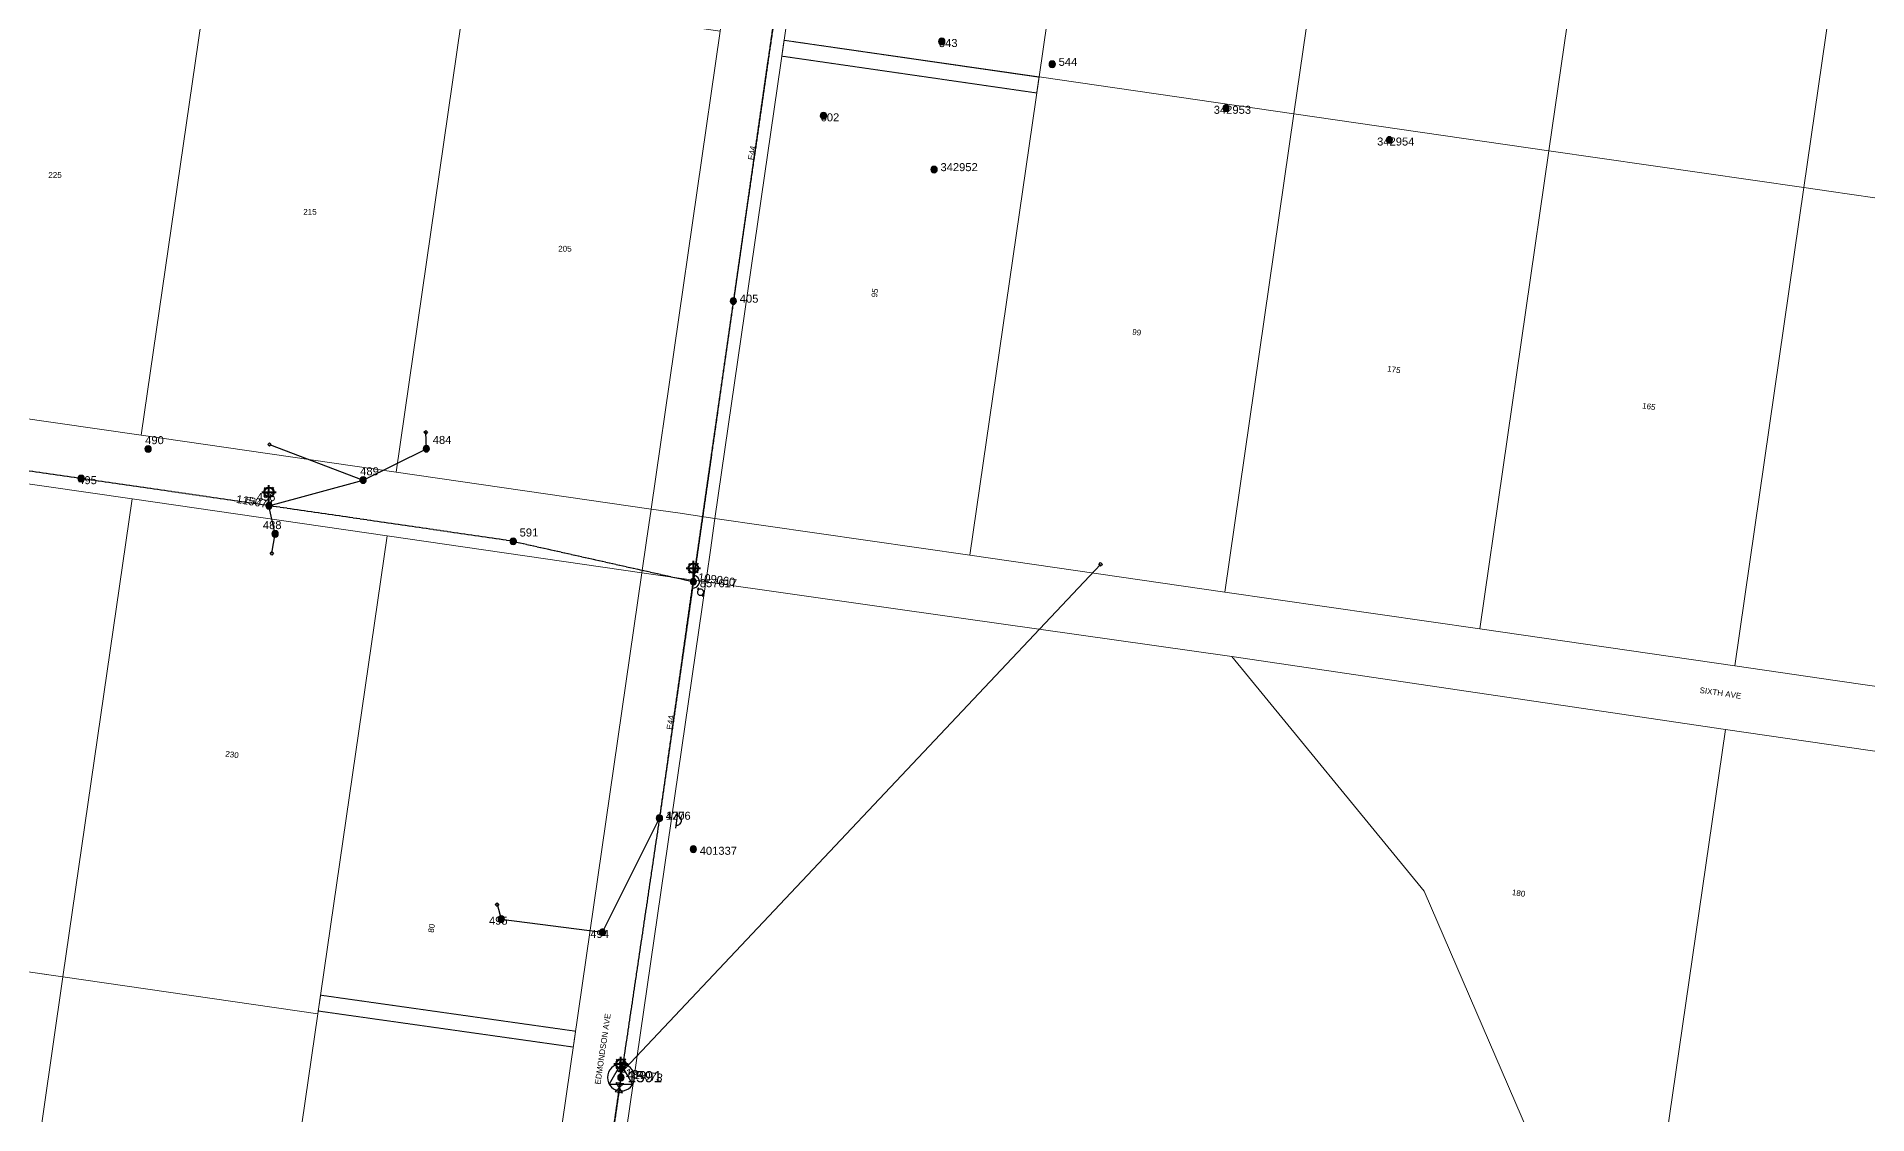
# Model space of a CAD drawing. Header units: metres. Extents: x 368 to 298975, y 411 to 6243625.
# Drawn here: x 297385 to 297957, y 6241652 to 6241989 of the extents above; entities that cross this region are included whole.
import ezdxf
from ezdxf.enums import TextEntityAlignment as Align

# ---------------------------------------------------------------- set-up
doc = ezdxf.new("R2010")
doc.units = ezdxf.units.M
for name, pattern in [('Cable Exist OH', [1, 1, 0]), ('HIDDEN', [0.375, 0.25, -0.125]), ('HIDDEN2', [0.1875, 0.125, -0.0625])]:
    doc.linetypes.add(name, pattern=pattern)
doc.layers.get('0').update_dxf_attribs({"color": 6})
for name, color, linetype, lineweight in [('Cadastre Land Parcels_SP_EXT', 250, 'Continuous', 5), ('Cadastre Other Property_SP_EXT', 9, 'HIDDEN', 5), ('Cadastre Roads_SP_EXT', 250, 'Continuous', 5)]:
    doc.layers.add(name, color=color, linetype=linetype, lineweight=lineweight)
for name, color, linetype in [('Equip_LV_EXT', 7, 'Continuous'), ('Equip_SP_HV_EXT', 7, 'Continuous'), ('Equip_SP_LV_EXT', 7, 'Continuous'), ('Equip_SP_SL_EXT', 7, 'Continuous'), ('Mains_HV_EXT', 7, 'Continuous'), ('Mains_LV_EXT', 7, 'Continuous'), ('Services_SP_EXT', 7, 'Continuous'), ('Sub_SP_TR_HV_LV_EXT', 7, 'Continuous'), ('SupportsOH_SP_TR_HV_LV_SL_EXT', 7, 'Continuous')]:
    doc.layers.add(name, color=color, linetype=linetype)
doc.styles.add('iecARIAL', font='arial.ttf', dxfattribs={"height": 2})
doc.styles.add('POLE_LABEL', font='arial.ttf')
doc.styles.get("Standard").update_dxf_attribs({"font": 'arial.ttf'})

# ---------------------------------------------------------------- blocks, each defined once
blk = doc.blocks.new('SUB_POLE_EXT')
blk.add_wipeout([(0, 4.22), (0.42, 4.2), (0.83, 4.14), (1.21, 4.05), (1.62, 3.9), (1.99, 3.72), (2.35, 3.51), (2.68, 3.26), (2.99, 2.99), (3.28, 2.66), (3.52, 2.34), (3.76, 1.92), (3.9, 1.62), (4.04, 1.23), (4.18, 0.63), (4.22, 0), (4.18, -0.61), (4.06, -1.15), (3.9, -1.62), (3.58, -2.24), (3.22, -2.73), (2.97, -3.01), (2.68, -3.26), (2.36, -3.5), (2, -3.72), (1.64, -3.89), (1.25, -4.03), (0.82, -4.14), (0.42, -4.2), (0, -4.22), (-0.41, -4.2), (-0.8, -4.15), (-1.21, -4.05), (-1.62, -3.9), (-1.99, -3.73), (-2.35, -3.51), (-2.68, -3.26), (-2.96, -3.02), (-3.23, -2.72), (-3.51, -2.35), (-3.71, -2.01), (-3.91, -1.6), (-4.05, -1.21), (-4.16, -0.76), (-4.22, -0.14), (-4.21, 0.39), (-4.14, 0.83), (-4.03, 1.27), (-3.9, 1.63), (-3.71, 2.02), (-3.5, 2.37), (-3.28, 2.67), (-2.99, 2.99), (-2.68, 3.27), (-2.33, 3.52), (-1.98, 3.73), (-1.63, 3.9), (-1.2, 4.05), (-0.78, 4.15), (-0.4, 4.21)])
blk.add_line((2.16, 0.48), (2.16, 0.48, 0))
blk.add_lwpolyline([(-4.22, 0, 1), (4.22, 0, 1)], format="xyb", close=True)
blk.add_lwpolyline([(2.14, 0.52), (0, 4.22), (-3.66, -2.11), (3.66, -2.11)], close=True)
for tag, height, flags, p in [('STREET_CODE', 0.2, 9, (1.5, 0)), ('ASSET_NUM', 3.5, 8, (2, 2)), ('CONSTRUCTED_VOLTAGE', 0.2, 9, (1.5, -0.2)), ('OPERATING_VOLTAGE', 0.2, 9, (1.5, -0.6)), ('OPERATED_BY', 0.2, 9, (1.5, -0.8)), ('ORIENTATION', 0.2, 9, (1.5, -1.2)), ('OWNED_BY', 0.2, 9, (1.5, -1.4)), ('SECONDARY_VOLTAGE', 0.2, 9, (1.5, -1.6)), ('STATE', 0.2, 9, (1.5, -1.8)), ('SUBSTATION_TYPE', 0.2, 9, (1.5, -2)), ('STREETNAME', 0.2, 9, (1.5, -2.8)), ('SUBURB', 0.2, 9, (1.5, -3)), ('Z', 0.2, 1, (1.5, -3.4)), ('NO_PHASES', 0.2, 9, (1.5, -0.4)), ('MAINTAINED_BY', 0.2, 9, (1.5, -1)), ('USAGE', 0.2, 9, (1.5, -2.2)), ('LEGEND', 0.2, 9, (1.5, -2.4)), ('LOCATION', 0.2, 9, (1.5, -2.6)), ('NOTES', 0.2, 9, (1.5, -3.2))]:
    blk.add_attdef(tag, text='', height=height, dxfattribs=dict(flags=flags)).set_placement(p, align=Align.MIDDLE_LEFT)
blk = doc.blocks.new('LV_OH_LINKS_DISTFUSE_EXT')
for p, q in [((0, 0), (0.96, 0)), ((3.84, 0), (4.8, 0))]:
    blk.add_line(p, q)
blk.add_lwpolyline([(3.84, -1.2), (3.84, 1.2), (0.96, -1.2), (0.96, 1.2)], close=True)
at = {"flags": 9}
for tag, p in [('ACTUAL_STATUS', (0, 0)), ('CONSTRUCTED_VOLTAGE', (0, -0.2)), ('OPERATING_VOLTAGE', (0, -0.6)), ('ORIENTATION', (0, -0.8)), ('OWNED_BY', (0, -1)), ('STATE', (0, -1.2)), ('SWITCH_TYPE', (0, -1.4)), ('NO_PHASES', (0, -0.4)), ('USAGE', (0, -1.6)), ('NOTES', (0, -1.8))]:
    blk.add_attdef(tag, text='', height=0.2, dxfattribs=at).set_placement(p, align=Align.MIDDLE_LEFT)
at = {"flags": 1}
blk.add_attdef('Z', (0, 0), '', height=0.2, dxfattribs=at)
blk = doc.blocks.new('LV_OH_LINKS_OPEN_EXT')
for p, q in [((-0.17, 4.97), (-0.17, 5.46)), ((-0.17, 3), (-0.17, 2.5)), ((0.17, 4.97), (0.17, 5.46)), ((0.17, 3), (0.17, 2.5))]:
    blk.add_line(p, q)
blk.add_lwpolyline([(0, 2.99, 1), (0, 4.98, 1)], format="xyb", close=True)
at = {"flags": 9}
for tag, p in [('ACTUAL_STATUS', (0, 0)), ('CONSTRUCTED_VOLTAGE', (0, -0.2)), ('OPERATING_VOLTAGE', (0, -0.6)), ('ORIENTATION', (0, -0.8)), ('OWNED_BY', (0, -1)), ('STATE', (0, -1.2)), ('SWITCH_TYPE', (0, -1.4)), ('NO_PHASES', (0, -0.4)), ('USAGE', (0, -1.6)), ('LEGEND', (0, -1.8)), ('NOTES', (0, -2))]:
    blk.add_attdef(tag, text='', height=0.2, dxfattribs=at).set_placement(p, align=Align.MIDDLE_LEFT)
at = {"flags": 1}
blk.add_attdef('Z', (0, 0), '', height=0.2, dxfattribs=at)
blk = doc.blocks.new('SL_LANTERN_EXT')
at = {"lineweight": 40}
for p, q in [((0, 1.97), (0, 6.47)), ((-2.25, 4.22), (2.25, 4.22)), ((-1.46, 5.68), (-1.06, 5.28)), ((-1.46, 2.76), (-1.06, 3.16)), ((0, 0), (0, 2.72)), ((1.46, 5.68), (1.06, 5.28)), ((1.46, 2.76), (1.06, 3.16))]:
    blk.add_line(p, q, dxfattribs=at)
blk.add_circle((0, 4.22), 1.5, dxfattribs=at)
at = {"style": 'iecARIAL', "flags": 8}
blk.add_attdef('ASSET_NUM', (1.5, 1.5), '', height=2.5, dxfattribs=at)
for tag, p, height, flags in [('OPERATING_VOLTAGE', (0.98, -1.65), 0.2, 9), ('ORIENTATION', (0.98, -1.85), 0.2, 9), ('OWNED_BY', (0.98, -2.05), 0.2, 9), ('STATE', (0.98, -2.25), 0.2, 9), ('CONSTRUCTED_VOLTAGE', (0.98, -0.65), 0.2, 9), ('CONTROL_TYPE', (0.98, -0.85), 0.2, 9), ('LANTERN_PURPOSE', (0.98, -1.05), 0.2, 9), ('LANTERN_TYPE', (0.98, -1.25), 0.2, 9), ('NO_PHASES', (0.98, -1.45), 0.2, 9), ('USAGE', (0.98, -2.45), 0.2, 9), ('CEXIST', (0.98, -2.65), 0.2, 9), ('CNEW', (0.98, -2.85), 0.2, 9), ('CNUMBER', (0.98, -3.05), 0.2, 9), ('CREMOVE', (0.98, -3.25), 0.2, 9), ('CREPLACE', (0.98, -3.45), 0.2, 9), ('LKINGHEIGHT', (0.98, -3.65), 0.2, 9), ('LBRACKET', (0.98, -3.85), 0.2, 9), ('LBRACKETVOCAB', (0.98, -4.05), 0.2, 9), ('LCATEGORY', (0.98, -4.25), 0.2, 9), ('LCHARGE1', (0.98, -4.45), 0.2, 9), ('LCHARGE1PERCENT', (0.98, -4.65), 0.2, 9), ('LCHARGE2', (0.98, -4.85), 0.2, 9), ('LCHARGE2PERCENT', (0.98, -5.05), 0.2, 9), ('LCHARGE3', (0.98, -5.25), 0.2, 9), ('LCHARGE3PERCENT', (0.98, -5.45), 0.2, 9), ('LEXIST', (0.98, -5.65), 0.2, 9), ('LLAMP', (0.98, -5.85), 0.2, 9), ('LNUMBER', (2.18, -3.25), 2.5, 8), ('STREETNAME', (0.98, -9.25), 0.2, 9), ('SUBURB', (0.98, -9.45), 0.2, 1), ('LLAMPVOCAB', (0.98, -6.05), 0.2, 9), ('LMAST', (0.98, -6.25), 0.2, 9), ('LMASTVOCAB', (0.98, -6.45), 0.2, 9), ('LNEW', (0.98, -6.65), 0.2, 9), ('LANTNUMBER', (0.98, -6.85), 0.2, 9), ('LOUTREACH', (0.98, -7.25), 0.2, 9), ('LOUTREACHVOCAB', (0.98, -7.45), 0.2, 9), ('LRATECODE', (0.98, -7.65), 0.2, 9), ('LREMOVE', (0.98, -7.85), 0.2, 9), ('LREPLACE', (0.98, -8.05), 0.2, 9), ('LTYPE', (0.98, -8.25), 0.2, 9), ('LTYPEVOCAB', (0.98, -8.45), 0.2, 9), ('LEGEND', (0.98, -8.65), 0.2, 9), ('LOCATION', (0.98, -8.85), 0.2, 9), ('NOTES', (0.98, -9.05), 0.2, 9)]:
    blk.add_attdef(tag, p, '', height=height, dxfattribs=dict(flags=flags))
blk = doc.blocks.new('CCP_EXT')
blk.add_wipeout([(0, 0.57), (0.57, 0), (0, -0.57), (-0.57, 0)])
blk.add_lwpolyline([(-0.57, 0), (0, 0.57), (0.57, 0), (0, -0.57), (-0.57, 0)])
at = {"flags": 1}
blk.add_attdef('Z', (0, 0), '', height=0.2, dxfattribs=at)
at = {"flags": 9}
for tag, p in [('CCP_TYPE', (0, 0)), ('CONSTRUCTED_VOLTAGE', (0, -0.2)), ('OPERATING_VOLTAGE', (0, -0.6)), ('ORIENTATION', (0, -0.8)), ('OWNED_BY', (0, -1)), ('STATE', (0, -1.8)), ('NO_PHASES', (0, -0.4)), ('USAGE', (0, -1.2)), ('LEGEND', (0, -1.4)), ('LIFE_SUPPORT', (0, -1.6)), ('NOTES', (0, -2))]:
    blk.add_attdef(tag, text='', height=0.2, dxfattribs=at).set_placement(p, align=Align.MIDDLE_LEFT)
blk = doc.blocks.new('POLE_EXT')
blk.add_hatch(color=256).paths.add_polyline_path([(-1, 0, 1), (1, 0, 1)])
blk.add_lwpolyline([(-1, 0, 1), (1, 0, 1)], format="xyb", close=True)
for tag, height, flags, p in [('pNumber', 2.5, 8, (-17.84, 2.07)), ('OWNED_BY', 0.2, 9, (1.35, -0.4)), ('SPECIAL_USE', 0.2, 9, (1.35, -0.8)), ('STATE', 0.2, 9, (1.35, -1)), ('cLV', 0.2, 9, (1.35, -1.4)), ('hDepth', 0.2, 9, (1.35, -1.6)), ('hDia', 0.2, 9, (1.35, -1.8)), ('cHV', 0.2, 9, (1.35, -2)), ('cLinedev', 0.2, 9, (1.35, -3.4)), ('pExisting', 0.2, 9, (1.35, -3.8)), ('pFooting', 0.2, 9, (1.35, -4.4)), ('pNew', 0.2, 9, (1.35, -4.6)), ('pRelocate', 0.2, 9, (1.35, -5)), ('pRemove', 0.2, 9, (1.35, -5.2)), ('pReplace', 0.2, 9, (1.35, -5.4)), ('pStay', 0.2, 9, (1.35, -5.6)), ('pType', 0.2, 9, (1.35, -5.8)), ('PARENT', 0.2, 9, (1.35, -0.6)), ('USAGE', 0.2, 9, (1.35, -1.2)), ('LBRACKET', 0.2, 9, (1.35, -2.2)), ('LExisting', 0.2, 9, (1.35, -2.4)), ('LANTNUMBER', 0.2, 9, (1.35, -2.6)), ('LOther', 0.2, 9, (1.35, -2.8)), ('LRemove', 0.2, 9, (1.35, -3)), ('LEGEND', 0.2, 9, (1.35, -3.2)), ('LOCATION', 0.2, 9, (1.35, -3.6)), ('PFNUMBER', 0.2, 9, (1.35, -4)), ('NEWPFNUMBER', 0.2, 9, (1.35, -4.2)), ('cspan', 0.2, 9, (1.35, -6)), ('STREETNAME', 0.2, 9, (1.35, -6.2)), ('SUBURB', 0.2, 9, (1.35, -6.4)), ('OPERATED_BY', 0.2, 9, (1.36, -7.01)), ('NOTES', 0.2, 9, (1.35, -6.6)), ('MAINTAINED_BY', 0.2, 9, (1.36, -6.81))]:
    blk.add_attdef(tag, text='', height=height, dxfattribs=dict(flags=flags)).set_placement(p, align=Align.MIDDLE_LEFT)
at = {"style": 'POLE_LABEL'}
for tag, height, flags, p in [('STRUCTURE_PLANT_NUMBER', 0.2, 9, (1.35, 0.03)), ('ASSET_NUM', 2.5, 8, (2, 2)), ('STREET_CODE', 0.2, 9, (1.35, -0.2))]:
    blk.add_attdef(tag, text='', height=height, dxfattribs=dict(at, flags=flags)).set_placement(p, align=Align.MIDDLE_LEFT)
at = {"flags": 1}
blk.add_attdef('Z', (1.35, -7.33), '', height=0.2, dxfattribs=at)
blk = doc.blocks.new('HV_USL_CLOSED_EXT')
blk.add_line((2.4, 5.5), (-2.4, 5.5))
blk.add_lwpolyline([(1.44, 5.5, 0.414214), (0, 6.94, 0.414214), (-1.44, 5.5)], format="xyb")
for tag, height, flags, p in [('STREET_CODE', 0.2, 9, (1.5, 0)), ('ASSET_NUM', 2.5, 8, (2, 2)), ('ACTUAL_STATUS', 0.2, 9, (1.5, -0.2)), ('CONSTRUCTED_VOLTAGE', 0.2, 9, (1.5, -0.4)), ('OPERATING_VOLTAGE', 0.2, 9, (1.5, -0.8)), ('ORIENTATION', 0.2, 9, (1.5, -1)), ('OWNED_BY', 0.2, 9, (1.5, -1.2)), ('OPERATED_BY', 0.2, 9, (1.5, -1.4)), ('STATE', 0.2, 9, (1.5, -1.8)), ('SWITCH_TYPE', 0.2, 9, (1.5, -2)), ('STREETNAME', 0.2, 9, (1.5, -2.8)), ('SUBURB', 0.2, 9, (1.5, -3)), ('Z', 0.2, 1, (1.5, -3.6)), ('NO_PHASES', 0.2, 9, (1.5, -0.6)), ('MAINTAINED_BY', 0.2, 9, (1.5, -1.6)), ('USAGE', 0.2, 9, (1.5, -2.2)), ('LEGEND', 0.2, 9, (1.5, -2.4)), ('LOCATION', 0.2, 9, (1.5, -2.6)), ('NOTES', 0.2, 9, (1.5, -3.2)), ('LABEL_ALIGNMENT', 0.2, 9, (1.5, -3.4))]:
    blk.add_attdef(tag, text='', height=height, dxfattribs=dict(flags=flags)).set_placement(p, align=Align.MIDDLE_LEFT)

msp = doc.modelspace()

# ---------------------------------------------------------------- linework, layer by layer
at = {"layer": 'Cadastre Land Parcels_SP_EXT', "linetype": 'Continuous'}
for points in [[(297719.47, 6242125.49), (297639.76, 6242136.98), (297618.21, 6241987.65), (297697.87, 6241976.19), (297719.47, 6242125.49)], [(297799.13, 6242113.98), (297719.47, 6242125.49), (297697.87, 6241976.19), (297777.53, 6241964.67), (297799.13, 6242113.98)], [(297878.8, 6242102.49), (297799.13, 6242113.98), (297777.53, 6241964.67), (297857.2, 6241953.14), (297878.8, 6242102.49)], [(297941.4, 6242093.43), (297878.8, 6242102.49), (297857.2, 6241953.14), (297936.87, 6241941.62), (297943.64, 6241988.47), (297958.46, 6242090.97), (297941.4, 6242093.43)], [(297943.64, 6241988.47), (297936.87, 6241941.62), (297944.67, 6241940.49), (298016.54, 6241930.09), (298038.14, 6242079.44), (297958.46, 6242090.97), (297943.64, 6241988.47)], [(297438.97, 6242013.59), (297359.33, 6242025.11), (297337.71, 6241875.78), (297417.36, 6241864.25), (297438.97, 6242013.59)], [(297518.62, 6242002.06), (297438.97, 6242013.59), (297417.36, 6241864.25), (297497.01, 6241852.73), (297518.62, 6242002.06)], [(297598.27, 6241990.55), (297518.62, 6242002.06), (297497.01, 6241852.73), (297576.69, 6241841.23), (297598.27, 6241990.55)], [(297697.87, 6241976.19), (297618.21, 6241987.65), (297596.61, 6241838.31), (297676.26, 6241826.83), (297697.87, 6241976.19)], [(297777.53, 6241964.67), (297697.87, 6241976.19), (297676.26, 6241826.83), (297755.92, 6241815.3), (297777.53, 6241964.67)], [(297857.2, 6241953.14), (297777.53, 6241964.67), (297755.92, 6241815.3), (297835.58, 6241803.77), (297857.2, 6241953.14)], [(297936.87, 6241941.62), (297857.2, 6241953.14), (297835.58, 6241803.77), (297915.25, 6241792.24), (297936.87, 6241941.62)], [(297944.67, 6241940.49), (297936.87, 6241941.62), (297915.25, 6241792.24), (297947.36, 6241787.59), (297994.91, 6241780.7), (298016.54, 6241930.09), (297944.67, 6241940.49)], [(297414.51, 6241844.38), (297334.86, 6241855.9), (297313.24, 6241706.56), (297392.89, 6241695.03), (297414.51, 6241844.38)], [(297494.16, 6241832.85), (297414.51, 6241844.38), (297392.89, 6241695.03), (297472.54, 6241683.5), (297494.16, 6241832.85)], [(297912.36, 6241772.32), (297834.91, 6241783.76), (297758.11, 6241795.1), (297818.25, 6241721.84), (297858.73, 6241627.98), (297890.73, 6241622.96), (297912.36, 6241772.32)], [(297951.14, 6241766.71), (297912.36, 6241772.32), (297890.73, 6241622.96), (297954.74, 6241613.69), (297970.39, 6241611.42), (298050.05, 6241599.88), (298076.6, 6241596.03), (298098.25, 6241745.4), (297951.14, 6241766.71)], [(297392.89, 6241695.03), (297353.07, 6241700.8), (297331.44, 6241551.45), (297371.27, 6241545.69), (297392.89, 6241695.03)], [(297472.54, 6241683.5), (297392.89, 6241695.03), (297371.27, 6241545.69), (297530.57, 6241522.62), (297541.38, 6241597.3), (297461.73, 6241608.83), (297472.54, 6241683.5)]]:
    msp.add_lwpolyline(points, close=True, dxfattribs=at)
at = {"layer": 'Cadastre Other Property_SP_EXT', "linetype": 'HIDDEN2'}
for points in [[(297618.21, 6241987.66), (297617.5, 6241982.71), (297697.15, 6241971.2), (297697.87, 6241976.15), (297618.21, 6241987.66)], [(297472.67, 6241684.4), (297552.36, 6241673.14), (297553.08, 6241678.09), (297473.39, 6241689.35), (297472.67, 6241684.4)]]:
    msp.add_lwpolyline(points, close=True, dxfattribs=at)
at = {"layer": 'Cadastre Roads_SP_EXT', "linetype": 'Continuous'}
msp.add_lwpolyline([(297639.76, 6242136.98), (297631.47, 6242138.2), (297619.84, 6242139.9), (297598.27, 6241990.55), (297576.69, 6241841.23), (297584.99, 6241840.01), (297596.61, 6241838.31), (297618.21, 6241987.65), (297639.76, 6242136.98)], close=True, dxfattribs=at)
at = {"layer": 'Mains_HV_EXT', "linetype": 'Cable Exist OH'}
for points in [[(297638.16, 6242153.65), (297602.35, 6241906.04), (297589.8, 6241818.8)], [(297589.8, 6241818.8), (297588.54, 6241810.03), (297579.27, 6241744.65)]]:
    msp.add_lwpolyline(points, dxfattribs=at)
at = {"layer": 'Mains_HV_EXT', "linetype": 'Continuous'}
msp.add_lwpolyline([(297589.47, 6241816.52, 0.985774), (297590.05, 6241820.55)], format="xyb", dxfattribs=at)
at = {"layer": 'Mains_LV_EXT', "linetype": 'Cable Exist OH'}
for points in [[(297615.32, 6241996.33), (297602.37, 6241906.19), (297589.88, 6241818.54)], [(297533.59, 6241831.14), (297457.28, 6241842.25)], [(297533.59, 6241831.14), (297589.88, 6241818.54)], [(297589.88, 6241818.54), (297579.27, 6241744.65)]]:
    msp.add_lwpolyline(points, dxfattribs=at)
at = {"layer": 'Services_SP_EXT'}
msp.add_lwpolyline([(297457.28, 6241842.25), (297486.69, 6241850.27)], dxfattribs=at)

# ---------------------------------------------------------------- block references
at = {"layer": 'Equip_SP_HV_EXT'}
ref = msp.add_blockref('HV_USL_CLOSED_EXT', (297579.27, 6241744.65), dxfattribs=dict(at, rotation=261.9316822979564))
ref.add_attrib('ASSET_NUM', '1776', dxfattribs={"layer": '0', "height": 2.5}).set_placement((297581.27, 6241745.4), align=Align.MIDDLE_LEFT)
at = {"layer": 'Equip_SP_LV_EXT', "rotation": 214.4842180602791}
msp.add_blockref('LV_OH_LINKS_OPEN_EXT', (297589.88, 6241818.54), dxfattribs=at)
at = {"layer": 'Equip_SP_SL_EXT'}
ref = msp.add_blockref('SL_LANTERN_EXT', (297457.28, 6241842.25), dxfattribs=at)
ref.add_attrib('ASSET_NUM', '115074', dxfattribs={"layer": '0', "height": 2.5, "rotation": 350.6436, "style": 'iecARIAL'}).set_placement((297458.78, 6241843.75), align=Align.TOP_RIGHT)
ref = msp.add_blockref('SL_LANTERN_EXT', (297589.88, 6241818.54), dxfattribs=at)
ref.add_attrib('ASSET_NUM', '109060', dxfattribs={"layer": '0', "height": 2.5, "rotation": 351.9194, "style": 'iecARIAL'}).set_placement((297591.38, 6241820.04), align=Align.MIDDLE_LEFT)
at = {"layer": 'Sub_SP_TR_HV_LV_EXT'}
ref = msp.add_blockref('SUB_POLE_EXT', (297567.24, 6241663.64), dxfattribs=at)
ref.add_attrib('ASSET_NUM', '1591', dxfattribs={"layer": '0', "height": 3.5}).set_placement((297569.24, 6241663.89), align=Align.MIDDLE_LEFT)
at = {"layer": 'SupportsOH_SP_TR_HV_LV_SL_EXT'}
ref = msp.add_blockref('POLE_EXT', (297667.49, 6241987.3), dxfattribs=at)
ref.add_attrib('ASSET_NUM', '543', dxfattribs={"layer": '0', "height": 2.5, "rotation": 0.5077, "style": 'POLE_LABEL'}).set_placement((297669.49, 6241988.05), align=Align.TOP_CENTER)
ref = msp.add_blockref('POLE_EXT', (297702, 6241980.17), dxfattribs=at)
ref.add_attrib('ASSET_NUM', '544', dxfattribs={"layer": '0', "height": 2.5, "style": 'POLE_LABEL'}).set_placement((297704, 6241980.92), align=Align.MIDDLE_LEFT)
ref = msp.add_blockref('POLE_EXT', (297630.54, 6241964.09), dxfattribs=at)
ref.add_attrib('ASSET_NUM', '602', dxfattribs={"layer": '0', "height": 2.5, "style": 'POLE_LABEL'}).set_placement((297632.54, 6241964.84), align=Align.TOP_CENTER)
ref = msp.add_blockref('POLE_EXT', (297756.29, 6241966.44), dxfattribs=at)
ref.add_attrib('ASSET_NUM', '342953', dxfattribs={"layer": '0', "height": 2.5, "style": 'POLE_LABEL'}).set_placement((297758.29, 6241967.19), align=Align.TOP_CENTER)
ref = msp.add_blockref('POLE_EXT', (297807.34, 6241956.53), dxfattribs=at)
ref.add_attrib('ASSET_NUM', '342954', dxfattribs={"layer": '0', "height": 2.5, "style": 'POLE_LABEL'}).set_placement((297809.34, 6241957.28), align=Align.TOP_CENTER)
ref = msp.add_blockref('POLE_EXT', (297665.08, 6241947.28), dxfattribs=at)
ref.add_attrib('ASSET_NUM', '342952', dxfattribs={"layer": '0', "height": 2.5, "style": 'POLE_LABEL'}).set_placement((297667.08, 6241948.03), align=Align.MIDDLE_LEFT)
ref = msp.add_blockref('POLE_EXT', (297602.37, 6241906.19), dxfattribs=at)
ref.add_attrib('ASSET_NUM', '405', dxfattribs={"layer": '0', "height": 2.5, "style": 'POLE_LABEL'}).set_placement((297604.37, 6241906.94), align=Align.MIDDLE_LEFT)
ref = msp.add_blockref('POLE_EXT', (297419.51, 6241859.99), dxfattribs=at)
ref.add_attrib('ASSET_NUM', '490', dxfattribs={"layer": '0', "height": 2.5, "style": 'POLE_LABEL'}).set_placement((297421.51, 6241860.74), align=Align.BOTTOM_CENTER)
ref = msp.add_blockref('POLE_EXT', (297398.6, 6241850.74), dxfattribs=at)
ref.add_attrib('ASSET_NUM', '495', dxfattribs={"layer": '0', "height": 2.5, "style": 'POLE_LABEL'}).set_placement((297400.6, 6241851.49), align=Align.TOP_CENTER)
ref = msp.add_blockref('POLE_EXT', (297486.69, 6241850.27), dxfattribs=at)
ref.add_attrib('ASSET_NUM', '489', dxfattribs={"layer": '0', "height": 2.5, "style": 'POLE_LABEL'}).set_placement((297488.69, 6241851.02), align=Align.BOTTOM_CENTER)
ref = msp.add_blockref('POLE_EXT', (297457.28, 6241842.25), dxfattribs=at)
ref.add_attrib('ASSET_NUM', '496', dxfattribs={"layer": '0', "height": 2.5, "style": 'POLE_LABEL'}).set_placement((297459.28, 6241843), align=Align.BOTTOM_RIGHT)
ref = msp.add_blockref('POLE_EXT', (297459.2, 6241833.45), dxfattribs=at)
ref.add_attrib('ASSET_NUM', '488', dxfattribs={"layer": '0', "height": 2.5, "style": 'POLE_LABEL'}).set_placement((297461.2, 6241834.2), align=Align.BOTTOM_RIGHT)
ref = msp.add_blockref('POLE_EXT', (297533.59, 6241831.14), dxfattribs=at)
ref.add_attrib('ASSET_NUM', '591', dxfattribs={"layer": '0', "height": 2.5, "rotation": 0.0695, "style": 'POLE_LABEL'}).set_placement((297535.59, 6241831.89), align=Align.BOTTOM_LEFT)
ref = msp.add_blockref('POLE_EXT', (297589.88, 6241818.54), dxfattribs=at)
ref.add_attrib('ASSET_NUM', '857617', dxfattribs={"layer": '0', "height": 2.5, "style": 'POLE_LABEL'}).set_placement((297591.88, 6241819.29), align=Align.TOP_LEFT)
ref = msp.add_blockref('POLE_EXT', (297579.27, 6241744.65), dxfattribs=at)
ref.add_attrib('ASSET_NUM', '420', dxfattribs={"layer": '0', "height": 2.5, "style": 'POLE_LABEL'}).set_placement((297581.27, 6241745.4), align=Align.MIDDLE_LEFT)
ref = msp.add_blockref('POLE_EXT', (297589.86, 6241734.96), dxfattribs=at)
ref.add_attrib('ASSET_NUM', '401337', dxfattribs={"layer": '0', "height": 2.5, "style": 'POLE_LABEL'}).set_placement((297591.86, 6241735.71), align=Align.TOP_LEFT)
ref = msp.add_blockref('POLE_EXT', (297529.85, 6241713.12), dxfattribs=at)
ref.add_attrib('ASSET_NUM', '495', dxfattribs={"layer": '0', "height": 2.5, "style": 'POLE_LABEL'}).set_placement((297531.85, 6241713.87), align=Align.TOP_RIGHT)
ref = msp.add_blockref('POLE_EXT', (297561.49, 6241708.98), dxfattribs=dict(at, rotation=0.04201690497625067))
ref.add_attrib('ASSET_NUM', '494', dxfattribs={"layer": '0', "height": 2.5, "rotation": 0.0566, "style": 'POLE_LABEL'}).set_placement((297563.49, 6241709.73), align=Align.TOP_RIGHT)

# ---------------------------------------------------------------- texts
at = {"layer": 'Cadastre Land Parcels_SP_EXT'}
for s, p in [('225', (297388.34, 6241944.68)), ('215', (297467.99, 6241933.16)), ('205', (297547.65, 6241921.64))]:
    msp.add_text(s, height=1.8, dxfattribs=at).set_placement(p)
for s, rotation, p in [('95', 81.7689, (297647.24, 6241907.24)), ('99', 351.9411, (297726.9, 6241895.75)), ('175', 351.6662, (297806.56, 6241884.22)), ('165', 351.6664, (297886.22, 6241872.69)), ('230', 351.7646, (297443.53, 6241763.94)), ('180', 351.6665, (297845.52, 6241720.66)), ('80', 81.7412, (297508.73, 6241708.76))]:
    msp.add_text(s, height=1.8, rotation=rotation, dxfattribs=at).set_placement(p)
at = {"layer": 'Cadastre Roads_SP_EXT'}
msp.add_text('SIXTH AVE', height=1.8, rotation=351.6664, dxfattribs=at).set_placement((297904.16, 6241783.8))
at = {"layer": 'Mains_LV_EXT'}
for s, rotation, p in [('E44', 80.7383, (297608.68, 6241950.12)), ('E44', 80.7383, (297608.68, 6241950.12)), ('E32', 350.6436, (297449.94, 6241843.32)), ('E44', 82.5391, (297583.27, 6241772.21))]:
    msp.add_text(s, height=1.8, rotation=rotation, dxfattribs=at).set_placement(p)

# ---------------------------------------------------------------- next in the draw order: linework, layer by layer
at = {"layer": 'Cadastre Land Parcels_SP_EXT', "linetype": 'Continuous'}
for points in [[(297573.81, 6241821.32), (297494.16, 6241832.85), (297472.54, 6241683.5), (297461.73, 6241608.83), (297541.38, 6241597.3), (297573.81, 6241821.32)], [(297758.11, 6241795.1), (297673.57, 6241807.1), (297593.73, 6241818.44), (297572.18, 6241669.69), (297550.53, 6241520.17), (297628.65, 6241508.85), (297788.79, 6241485.66), (297869.64, 6241473.95), (297910.22, 6241467.99), (297894.4, 6241538.55), (297871.66, 6241593.16), (297858.73, 6241627.98), (297818.25, 6241721.84), (297758.11, 6241795.1)]]:
    msp.add_lwpolyline(points, close=True, dxfattribs=at)
at = {"layer": 'Mains_HV_EXT', "linetype": 'Cable Exist OH'}
for points in [[(297579.27, 6241744.65), (297567.24, 6241663.64)], [(297567.24, 6241663.64), (297552.45, 6241560.62)]]:
    msp.add_lwpolyline(points, dxfattribs=at)
at = {"layer": 'Mains_LV_EXT', "linetype": 'Cable Exist OH'}
for points in [[(297579.27, 6241744.65), (297567.24, 6241663.64)], [(297552.45, 6241560.62), (297567.24, 6241663.64)]]:
    msp.add_lwpolyline(points, dxfattribs=at)

# ---------------------------------------------------------------- next in the draw order: block references
at = {"layer": 'Equip_LV_EXT'}
for p, rotation in [((297567.36, 6241664.42), 81.55217548268676), ((297567.13, 6241662.84), 261.827325969576)]:
    msp.add_blockref('LV_OH_LINKS_DISTFUSE_EXT', p, dxfattribs=dict(at, rotation=rotation))
at = {"layer": 'Equip_SP_SL_EXT'}
ref = msp.add_blockref('SL_LANTERN_EXT', (297567.24, 6241663.64), dxfattribs=at)
ref.add_attrib('ASSET_NUM', '124073', dxfattribs={"layer": '0', "height": 2.5, "rotation": 351.7598, "style": 'iecARIAL'}).set_placement((297568.74, 6241665.14), align=Align.MIDDLE_LEFT)
at = {"layer": 'Services_SP_EXT'}
for p in [(297457.44, 6241861.38), (297506.26, 6241865.2), (297458.17, 6241827.4), (297717.11, 6241823.93)]:
    msp.add_blockref('CCP_EXT', p, dxfattribs=at)
at = {"layer": 'SupportsOH_SP_TR_HV_LV_SL_EXT'}
ref = msp.add_blockref('POLE_EXT', (297567.24, 6241663.64), dxfattribs=at)
ref.add_attrib('ASSET_NUM', '419', dxfattribs={"layer": '0', "height": 2.5, "style": 'POLE_LABEL'}).set_placement((297569.24, 6241664.39), align=Align.MIDDLE_LEFT)

# ---------------------------------------------------------------- next in the draw order: texts
at = {"layer": 'Cadastre Roads_SP_EXT'}
msp.add_text('EDMONDSON AVE', height=1.8, rotation=81.648, dxfattribs=at).set_placement((297560.82, 6241661.35))

# ---------------------------------------------------------------- next in the draw order: linework, layer by layer
at = {"layer": 'Cadastre Roads_SP_EXT', "linetype": 'Continuous'}
for points in [[(297098.79, 6241910.37), (297019.19, 6241921.89), (297017.74, 6241911.9), (297016.3, 6241902.03), (297095.94, 6241890.5), (297175.57, 6241878.96), (297255.22, 6241867.43), (297334.86, 6241855.9), (297414.51, 6241844.38), (297494.16, 6241832.85), (297573.81, 6241821.32), (297575.26, 6241831.34), (297576.69, 6241841.23), (297497.01, 6241852.73), (297417.36, 6241864.25), (297337.71, 6241875.78), (297258.07, 6241887.31), (297178.43, 6241898.84), (297098.79, 6241910.37)], [(297676.26, 6241826.83), (297596.61, 6241838.31), (297595.2, 6241828.33), (297594.1, 6241820.47), (297593.73, 6241818.44), (297673.57, 6241807.1), (297758.11, 6241795.1), (297834.91, 6241783.76), (297912.36, 6241772.32), (297951.14, 6241766.71), (298098.25, 6241745.4), (298231.03, 6241726.16), (298231.72, 6241726.12), (298232.83, 6241736.16), (298233.92, 6241746.08), (298154.25, 6241757.62), (298074.58, 6241769.16), (297994.91, 6241780.7), (297947.36, 6241787.59), (297915.25, 6241792.24), (297835.58, 6241803.77), (297755.92, 6241815.3), (297676.26, 6241826.83)]]:
    msp.add_lwpolyline(points, close=True, dxfattribs=at)
at = {"layer": 'Mains_LV_EXT', "linetype": 'Cable Exist OH'}
msp.add_lwpolyline([(297457.28, 6241842.25), (297398.6, 6241850.74), (297325.32, 6241861.26)], dxfattribs=at)
at = {"layer": 'Services_SP_EXT'}
for points in [[(297457.44, 6241861.38), (297486.69, 6241850.27)], [(297486.69, 6241850.27), (297506.45, 6241860.06), (297506.26, 6241865.2)], [(297458.17, 6241827.4), (297459.2, 6241833.45), (297457.28, 6241842.25)], [(297717.11, 6241823.93), (297566.83, 6241664.56)]]:
    msp.add_lwpolyline(points, dxfattribs=at)

# ---------------------------------------------------------------- next in the draw order: block references
msp.add_blockref('CCP_EXT', (297528.56, 6241717.67), dxfattribs=at)
at = {"layer": 'SupportsOH_SP_TR_HV_LV_SL_EXT'}
ref = msp.add_blockref('POLE_EXT', (297506.45, 6241860.06), dxfattribs=at)
ref.add_attrib('ASSET_NUM', '484', dxfattribs={"layer": '0', "height": 2.5, "style": 'POLE_LABEL'}).set_placement((297508.45, 6241860.81), align=Align.BOTTOM_LEFT)

# ---------------------------------------------------------------- next in the draw order: linework, layer by layer
at = {"layer": 'Cadastre Roads_SP_EXT', "linetype": 'Continuous'}
msp.add_lwpolyline([(297593.73, 6241818.44), (297585.44, 6241819.64), (297573.81, 6241821.32), (297541.38, 6241597.3), (297530.57, 6241522.62), (297538.89, 6241521.6), (297550.53, 6241520.17), (297572.18, 6241669.69), (297593.73, 6241818.44)], close=True, dxfattribs=at)
at = {"layer": 'Services_SP_EXT'}
msp.add_lwpolyline([(297528.59, 6241717.76), (297529.85, 6241713.12), (297561.48, 6241709.08), (297579.27, 6241744.65)], dxfattribs=at)

doc.saveas('drawing.dxf')
